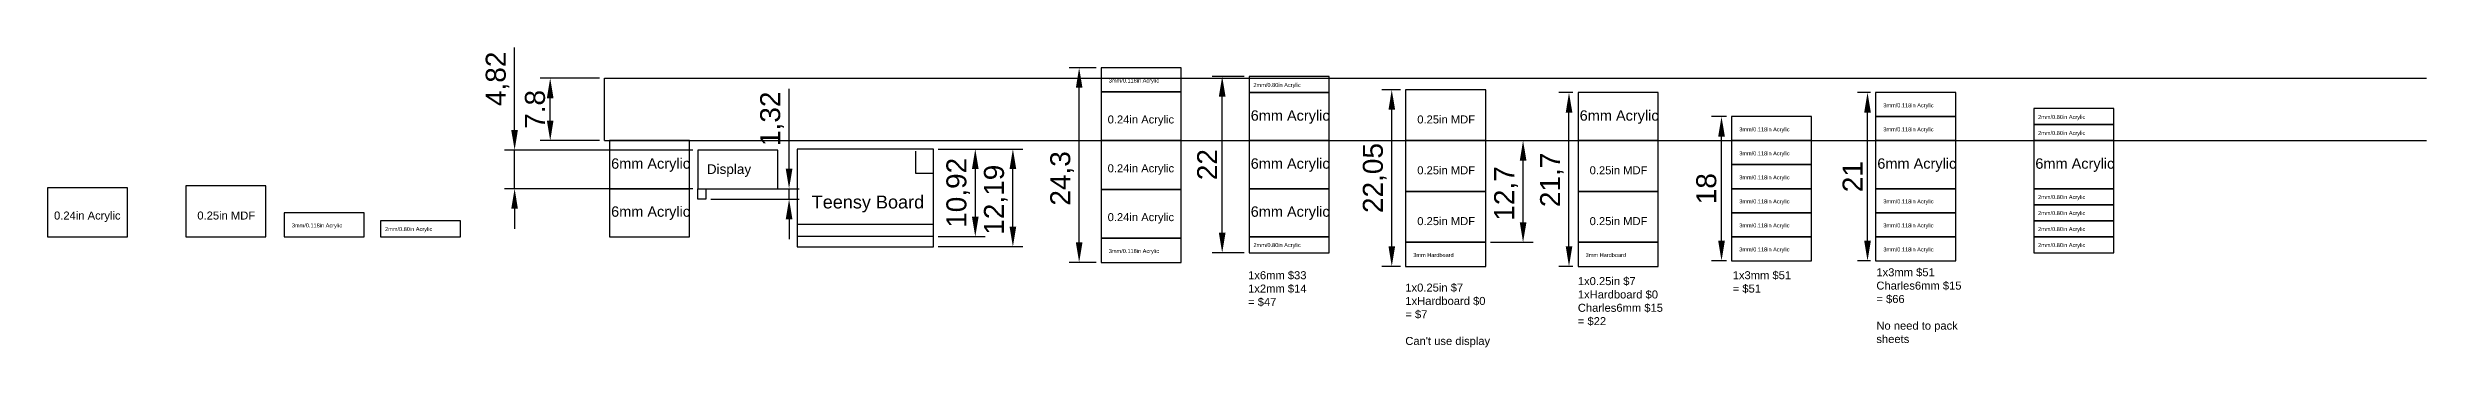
# Model space of a CAD drawing. Header units: millimetres. Extents: x -282 to 2657, y -14 to 2205.
# Drawn here: x -66.2 to 231.1, y -13.8 to 23.6 of the extents above; entities that cross this region are included whole.
import ezdxf

# ---------------------------------------------------------------- set-up
doc = ezdxf.new("R2010")
doc.units = ezdxf.units.MM
doc.layers.add('Guides', color=6, linetype='Continuous')
doc.styles.get("Standard").update_dxf_attribs({"font": 'Arial.ttf'})
doc.dimstyles.new('Annotative', dxfattribs={"dimscale": 0, "dimtxt": 2.5, "dimasz": 2.5, "dimexe": 1.25, "dimexo": 0.625, "dimtad": 1, "dimtxsty": 'Standard', "dimcen": 2.5, "dimadec": 0, "dimazin": 0, "dimtfac": 1, "dimtmove": 0, "dimatfit": 3, "dimfxl": 1, "dimarcsym": 0})
doc.dimstyles.new('ISO-25', dxfattribs={"dimtxt": 2.5, "dimasz": 2.5, "dimexe": 1.25, "dimexo": 0.625, "dimtad": 1, "dimtxsty": 'Standard', "dimcen": 2.5, "dimadec": 0, "dimazin": 0, "dimtfac": 1, "dimtmove": 0, "dimatfit": 3, "dimfxl": 1, "dimarcsym": 0})

# ---------------------------------------------------------------- blocks, each defined once
blk = doc.blocks.new('*D1')
at = {"color": 0, "lineweight": -2, "transparency": 16777216}
for p, q in [((2.74, 19.8), (-4.65, 19.8)), ((-3.4, 14.5), (-3.4, 17.3)), ((2.74, 12), (-4.65, 12))]:
    blk.add_line(p, q, dxfattribs=at)
at = {"color": 0, "transparency": 16777216}
for points in [[(-3.82, 17.3), (-2.99, 17.3), (-3.4, 19.8)], [(-3.82, 14.5), (-2.99, 14.5), (-3.4, 12)]]:
    blk.add_solid(points, dxfattribs=at)
at = {"layer": 'Defpoints', "color": 0, "transparency": 16777216}
for p in [(-3.4, 19.8), (3.37, 19.8), (3.37, 12)]:
    blk.add_point(p, dxfattribs=at)
at = {"color": 0, "transparency": 16777216, "insert": (-5.29, 15.9), "char_height": 2.5, "attachment_point": 5, "rotation": 90}
blk.add_mtext('7.8', dxfattribs=at)
blk = doc.blocks.new('*D2')
at = {"color": 0, "lineweight": -2, "transparency": 16777216}
for p, q in [((-7.85, 13.32), (-7.85, 23.62)), ((14.42, 10.82), (-9.1, 10.82)), ((-7.85, 6), (-7.85, 10.82)), ((14.42, 6), (-9.1, 6)), ((-7.85, 3.5), (-7.85, 1))]:
    blk.add_line(p, q, dxfattribs=at)
at = {"color": 0, "transparency": 16777216}
for points in [[(-8.27, 13.32), (-7.44, 13.32), (-7.85, 10.82)], [(-8.27, 3.5), (-7.44, 3.5), (-7.85, 6)]]:
    blk.add_solid(points, dxfattribs=at)
at = {"layer": 'Defpoints', "color": 0, "transparency": 16777216}
for p in [(-7.85, 10.82), (15.05, 10.82), (15.05, 6)]:
    blk.add_point(p, dxfattribs=at)
at = {"color": 0, "transparency": 16777216, "insert": (-9.98, 19.72), "char_height": 2.5, "attachment_point": 5, "rotation": 90}
blk.add_mtext('4,82', dxfattribs=at)
blk = doc.blocks.new('*D3')
at = {"color": 0, "lineweight": -2, "transparency": 16777216}
for p, q in [((45.1, 10.95), (50.97, 10.95)), ((49.72, 8.45), (49.72, 2.52)), ((45.1, 0.02), (50.97, 0.02))]:
    blk.add_line(p, q, dxfattribs=at)
at = {"color": 0, "transparency": 16777216}
for points in [[(49.3, 8.45), (50.14, 8.45), (49.72, 10.95)], [(49.3, 2.52), (50.14, 2.52), (49.72, 0.02)]]:
    blk.add_solid(points, dxfattribs=at)
at = {"layer": 'Defpoints', "color": 0, "transparency": 16777216}
for p in [(44.48, 10.95), (44.48, 0.02), (49.72, 0.02)]:
    blk.add_point(p, dxfattribs=at)
at = {"color": 0, "transparency": 16777216, "insert": (47.59, 5.48), "char_height": 2.5, "attachment_point": 5, "rotation": 90}
blk.add_mtext('10,92', dxfattribs=at)
blk = doc.blocks.new('*D4')
at = {"color": 0, "lineweight": -2, "transparency": 16777216}
for p, q in [((45.1, 10.95), (55.67, 10.95)), ((54.42, 1.26), (54.42, 8.45)), ((45.1, -1.24), (55.67, -1.24))]:
    blk.add_line(p, q, dxfattribs=at)
at = {"color": 0, "transparency": 16777216}
for points in [[(54, 8.45), (54.84, 8.45), (54.42, 10.95)], [(54, 1.26), (54.84, 1.26), (54.42, -1.24)]]:
    blk.add_solid(points, dxfattribs=at)
at = {"layer": 'Defpoints', "color": 0, "transparency": 16777216}
for p in [(44.48, 10.95), (54.42, 10.95), (44.48, -1.24)]:
    blk.add_point(p, dxfattribs=at)
at = {"color": 0, "transparency": 16777216, "insert": (52.29, 4.62), "char_height": 2.5, "attachment_point": 5, "rotation": 90}
blk.add_mtext('12,19', dxfattribs=at)
blk = doc.blocks.new('*D5')
at = {"color": 0, "lineweight": -2, "transparency": 16777216}
for p, q in [((26.45, 8.5), (26.45, 18.46)), ((16.67, 6), (27.7, 6)), ((26.45, 4.68), (26.45, 6)), ((16.67, 4.68), (27.7, 4.68)), ((26.45, 2.18), (26.45, -0.32))]:
    blk.add_line(p, q, dxfattribs=at)
at = {"color": 0, "transparency": 16777216}
for points in [[(26.03, 8.5), (26.87, 8.5), (26.45, 6)], [(26.03, 2.18), (26.87, 2.18), (26.45, 4.68)]]:
    blk.add_solid(points, dxfattribs=at)
at = {"layer": 'Defpoints', "color": 0, "transparency": 16777216}
for p in [(16.05, 6), (26.45, 6), (16.05, 4.68)]:
    blk.add_point(p, dxfattribs=at)
at = {"color": 0, "transparency": 16777216, "insert": (24.32, 14.73), "char_height": 2.5, "attachment_point": 5, "rotation": 90}
blk.add_mtext('1,32', dxfattribs=at)
blk = doc.blocks.new('*D7')
at = {"color": 0, "lineweight": -2, "transparency": 16777216}
for p, q in [((102.88, 18.35), (100.52, 18.35)), ((101.77, -1.2), (101.77, 15.85)), ((102.88, -3.7), (100.52, -3.7))]:
    blk.add_line(p, q, dxfattribs=at)
at = {"color": 0, "transparency": 16777216}
for points in [[(101.36, 15.85), (102.19, 15.85), (101.77, 18.35)], [(101.36, -1.2), (102.19, -1.2), (101.77, -3.7)]]:
    blk.add_solid(points, dxfattribs=at)
at = {"layer": 'Defpoints', "color": 0, "transparency": 16777216}
for p in [(101.77, 18.35), (103.51, 18.35), (103.51, -3.7)]:
    blk.add_point(p, dxfattribs=at)
at = {"color": 0, "transparency": 16777216, "insert": (99.64, 7.33), "char_height": 2.5, "attachment_point": 5, "rotation": 90}
blk.add_mtext('22,05', dxfattribs=at)
blk = doc.blocks.new('*D8')
at = {"color": 0, "lineweight": -2, "transparency": 16777216}
for p, q in [((83.31, 20), (79.33, 20)), ((80.58, 0.5), (80.58, 17.5)), ((83.31, -2), (79.33, -2))]:
    blk.add_line(p, q, dxfattribs=at)
at = {"color": 0, "transparency": 16777216}
for points in [[(80.16, 17.5), (81, 17.5), (80.58, 20)], [(80.16, 0.5), (81, 0.5), (80.58, -2)]]:
    blk.add_solid(points, dxfattribs=at)
at = {"layer": 'Defpoints', "color": 0, "transparency": 16777216}
for p in [(80.58, 20), (83.93, 20), (83.93, -2)]:
    blk.add_point(p, dxfattribs=at)
at = {"color": 0, "transparency": 16777216, "insert": (78.7, 9), "char_height": 2.5, "attachment_point": 5, "rotation": 90}
blk.add_mtext('22', dxfattribs=at)
blk = doc.blocks.new('*D9')
at = {"color": 0, "lineweight": -2, "transparency": 16777216}
for p, q in [((124.42, 18), (122.67, 18)), ((123.92, -1.2), (123.92, 15.5)), ((124.42, -3.7), (122.67, -3.7))]:
    blk.add_line(p, q, dxfattribs=at)
at = {"color": 0, "transparency": 16777216}
for points in [[(123.51, 15.5), (124.34, 15.5), (123.92, 18)], [(123.51, -1.2), (124.34, -1.2), (123.92, -3.7)]]:
    blk.add_solid(points, dxfattribs=at)
at = {"layer": 'Defpoints', "color": 0, "transparency": 16777216}
for p in [(123.92, 18), (125.05, 18), (125.05, -3.7)]:
    blk.add_point(p, dxfattribs=at)
at = {"color": 0, "transparency": 16777216, "insert": (121.79, 7.09), "char_height": 2.5, "attachment_point": 5, "rotation": 90}
blk.add_mtext('21,7', dxfattribs=at)
blk = doc.blocks.new('*D10')
at = {"color": 0, "lineweight": -2, "transparency": 16777216}
for p, q in [((143.62, 15), (141.73, 15)), ((142.98, -0.5), (142.98, 12.5)), ((143.62, -3), (141.73, -3))]:
    blk.add_line(p, q, dxfattribs=at)
at = {"color": 0, "transparency": 16777216}
for points in [[(142.56, 12.5), (143.4, 12.5), (142.98, 15)], [(142.56, -0.5), (143.4, -0.5), (142.98, -3)]]:
    blk.add_solid(points, dxfattribs=at)
at = {"layer": 'Defpoints', "color": 0, "transparency": 16777216}
for p in [(142.98, 15), (144.25, 15), (144.25, -3)]:
    blk.add_point(p, dxfattribs=at)
at = {"color": 0, "transparency": 16777216, "insert": (141.09, 6), "char_height": 2.5, "attachment_point": 5, "rotation": 90}
blk.add_mtext('18', dxfattribs=at)
blk = doc.blocks.new('*D11')
at = {"color": 0, "lineweight": -2, "transparency": 16777216}
for p, q in [((161.62, 18), (159.98, 18)), ((161.23, -0.5), (161.23, 15.5)), ((161.62, -3), (159.98, -3))]:
    blk.add_line(p, q, dxfattribs=at)
at = {"color": 0, "transparency": 16777216}
for points in [[(160.81, 15.5), (161.65, 15.5), (161.23, 18)], [(160.81, -0.5), (161.65, -0.5), (161.23, -3)]]:
    blk.add_solid(points, dxfattribs=at)
at = {"layer": 'Defpoints', "color": 0, "transparency": 16777216}
for p in [(161.23, 18), (162.25, 18), (162.25, -3)]:
    blk.add_point(p, dxfattribs=at)
at = {"color": 0, "transparency": 16777216, "insert": (159.36, 7.5), "char_height": 2.5, "attachment_point": 5, "rotation": 90}
blk.add_mtext('21', dxfattribs=at)
blk = doc.blocks.new('*D12')
at = {"color": 0, "lineweight": -2, "transparency": 16777216}
for p, q in [((114.13, 12), (119.43, 12)), ((118.18, 1.8), (118.18, 9.5)), ((114.13, -0.7), (119.43, -0.7))]:
    blk.add_line(p, q, dxfattribs=at)
at = {"color": 0, "transparency": 16777216}
for points in [[(117.77, 9.5), (118.6, 9.5), (118.18, 12)], [(117.77, 1.8), (118.6, 1.8), (118.18, -0.7)]]:
    blk.add_solid(points, dxfattribs=at)
at = {"layer": 'Defpoints', "color": 0, "transparency": 16777216}
for p in [(113.51, 12), (118.18, 12), (113.51, -0.7)]:
    blk.add_point(p, dxfattribs=at)
at = {"color": 0, "transparency": 16777216, "insert": (116.05, 5.4), "char_height": 2.5, "attachment_point": 5, "rotation": 90}
blk.add_mtext('12,7', dxfattribs=at)
blk = doc.blocks.new('*D24')
at = {"color": 0, "lineweight": -2, "transparency": 16777216}
for p, q in [((64.83, 21.1), (61.45, 21.1)), ((62.7, -0.7), (62.7, 18.6)), ((64.83, -3.2), (61.45, -3.2))]:
    blk.add_line(p, q, dxfattribs=at)
at = {"color": 0, "transparency": 16777216}
for points in [[(62.29, 18.6), (63.12, 18.6), (62.7, 21.1)], [(62.29, -0.7), (63.12, -0.7), (62.7, -3.2)]]:
    blk.add_solid(points, dxfattribs=at)
at = {"layer": 'Defpoints', "color": 0, "transparency": 16777216}
for p in [(62.7, 21.1), (65.45, 21.1), (65.45, -3.2)]:
    blk.add_point(p, dxfattribs=at)
at = {"color": 0, "transparency": 16777216, "insert": (60.57, 7.28), "char_height": 2.5, "attachment_point": 5, "rotation": 90}
blk.add_mtext('24,3', dxfattribs=at)

msp = doc.modelspace()

# ---------------------------------------------------------------- linework, layer by layer
for p, q in [((3.368, 12), (3.368, 19.8)), ((42.298, 7.905), (42.298, 10.695)), ((44.479, 7.905), (42.298, 7.905)), ((27.479, 1.555), (44.479, 1.555)), ((44.479, 0.022), (27.479, 0.022))]:
    msp.add_line(p, q)
for points in [[(65.453, 18.1), (75.453, 18.1), (75.453, 21.1), (65.453, 21.1)], [(65.453, 12), (75.453, 12), (75.453, 18.1), (65.453, 18.1)], [(83.933, 18), (93.933, 18), (93.933, 20), (83.933, 20)], [(83.933, 12), (93.933, 12), (93.933, 18), (83.933, 18)], [(103.506, 12), (113.506, 12), (113.506, 18.35), (103.506, 18.35)], [(125.047, 12), (135.047, 12), (135.047, 18), (125.047, 18)], [(162.245, 15), (172.245, 15), (172.245, 18), (162.245, 18)], [(144.245, 12), (154.245, 12), (154.245, 15), (144.245, 15)], [(162.245, 12), (172.245, 12), (172.245, 15), (162.245, 15)], [(181.994, 14), (191.994, 14), (191.994, 16), (181.994, 16)], [(4, 6), (14, 6), (14, 12), (4, 12)], [(65.453, 5.9), (75.453, 5.9), (75.453, 12), (65.453, 12)], [(83.933, 6), (93.933, 6), (93.933, 12), (83.933, 12)], [(103.506, 5.65), (113.506, 5.65), (113.506, 12), (103.506, 12)], [(125.047, 5.65), (135.047, 5.65), (135.047, 12), (125.047, 12)], [(144.245, 9), (154.245, 9), (154.245, 12), (144.245, 12)], [(162.245, 6), (172.245, 6), (172.245, 12), (162.245, 12)], [(181.994, 12), (191.994, 12), (191.994, 14), (181.994, 14)], [(181.994, 6), (191.994, 6), (191.994, 12), (181.994, 12)], [(15.046, 6), (25.046, 6), (25.046, 10.82), (15.046, 10.82)], [(27.479, -1.245), (44.479, -1.245), (44.479, 10.945), (27.479, 10.945)], [(144.245, 6), (154.245, 6), (154.245, 9), (144.245, 9)], [(-66.217, 0), (-56.217, 0), (-56.217, 6.1), (-66.217, 6.1)], [(-48.953, 0), (-38.953, 0), (-38.953, 6.35), (-48.953, 6.35)], [(4, 0), (14, 0), (14, 6), (4, 6)], [(15.046, 6), (16.046, 6), (16.046, 4.68), (15.046, 4.68)], [(83.933, 0), (93.933, 0), (93.933, 6), (83.933, 6)], [(144.245, 3), (154.245, 3), (154.245, 6), (144.245, 6)], [(162.245, 3), (172.245, 3), (172.245, 6), (162.245, 6)], [(181.994, 4), (191.994, 4), (191.994, 6), (181.994, 6)], [(-36.647, 0), (-26.646, 0), (-26.646, 3), (-36.647, 3)], [(65.453, -0.2), (75.453, -0.2), (75.453, 5.9), (65.453, 5.9)], [(103.506, -0.7), (113.506, -0.7), (113.506, 5.65), (103.506, 5.65)], [(125.047, -0.7), (135.047, -0.7), (135.047, 5.65), (125.047, 5.65)], [(144.245, 0), (154.245, 0), (154.245, 3), (144.245, 3)], [(162.245, 0), (172.245, 0), (172.245, 3), (162.245, 3)], [(181.994, 2), (191.994, 2), (191.994, 4), (181.994, 4)], [(-24.594, 0), (-14.594, 0), (-14.594, 2), (-24.594, 2)], [(181.994, 0), (191.994, 0), (191.994, 2), (181.994, 2)], [(65.453, -3.2), (75.453, -3.2), (75.453, -0.2), (65.453, -0.2)], [(83.933, -2), (93.933, -2), (93.933, 0), (83.933, 0)], [(103.506, -3.7), (113.506, -3.7), (113.506, -0.7), (103.506, -0.7)], [(125.047, -3.7), (135.047, -3.7), (135.047, -0.7), (125.047, -0.7)], [(144.245, -3), (154.245, -3), (154.245, 0), (144.245, 0)], [(162.245, -3), (172.245, -3), (172.245, 0), (162.245, 0)], [(181.994, -2), (191.994, -2), (191.994, 0), (181.994, 0)]]:
    msp.add_lwpolyline(points, close=True)
at = {"layer": 'Guides'}
for p, q in [((3.368, 19.8), (231.075, 19.8)), ((3.368, 12), (231.075, 12))]:
    msp.add_line(p, q, dxfattribs=at)

# ---------------------------------------------------------------- texts
for s, height, p in [('3mm/0.118in Acrylic', 0.5, (66.408, 19.259)), ('2mm/0.80in Acrylic', 0.5, (84.486, 18.704)), ('0.24in Acrylic', 1, (66.264, 14.145)), ('6mm Acrylic', 1.29701, (84.144, 14.491)), ('0.25in MDF', 1, (104.959, 14.147)), ('6mm Acrylic', 1.29701, (125.258, 14.491)), ('3mm/0.118in Acrylic', 0.5, (163.2, 16.159)), ('2mm/0.80in Acrylic', 0.5, (182.546, 14.704)), ('3mm/0.118in Acrylic', 0.5, (145.199, 13.159)), ('3mm/0.118in Acrylic', 0.5, (163.2, 13.159)), ('2mm/0.80in Acrylic', 0.5, (182.546, 12.704)), ('6mm Acrylic', 1.29701, (4.211, 8.491)), ('Display', 1.2105, (16.168, 7.838)), ('0.24in Acrylic', 1, (66.264, 8.045)), ('6mm Acrylic', 1.29701, (84.144, 8.491)), ('3mm/0.118in Acrylic', 0.5, (145.199, 10.159)), ('6mm Acrylic', 1.29701, (162.456, 8.491)), ('6mm Acrylic', 1.29701, (182.204, 8.491)), ('0.25in MDF', 1, (104.959, 7.797)), ('0.25in MDF', 1, (126.5, 7.797)), ('3mm/0.118in Acrylic', 0.5, (145.199, 7.159)), ('0.24in Acrylic', 1, (-65.407, 2.145)), ('0.25in MDF', 1, (-47.5, 2.147)), ('6mm Acrylic', 1.29701, (4.211, 2.491)), ('Teensy Board', 1.61557, (29.279, 3.53)), ('0.24in Acrylic', 1, (66.264, 1.945)), ('6mm Acrylic', 1.29701, (84.144, 2.491)), ('3mm/0.118in Acrylic', 0.5, (145.199, 4.159)), ('3mm/0.118in Acrylic', 0.5, (163.2, 4.159)), ('2mm/0.80in Acrylic', 0.5, (182.546, 4.704)), ('2mm/0.80in Acrylic', 0.5, (182.546, 2.704)), ('3mm/0.118in Acrylic', 0.5, (-35.692, 1.159)), ('2mm/0.80in Acrylic', 0.5, (-24.041, 0.704)), ('0.25in MDF', 1, (104.959, 1.447)), ('0.25in MDF', 1, (126.5, 1.447)), ('3mm/0.118in Acrylic', 0.5, (145.199, 1.159)), ('3mm/0.118in Acrylic', 0.5, (163.2, 1.159)), ('2mm/0.80in Acrylic', 0.5, (182.546, 0.704)), ('3mm/0.118in Acrylic', 0.5, (66.408, -2.041)), ('2mm/0.80in Acrylic', 0.5, (84.486, -1.296)), ('3mm Hardboard', 0.5, (104.46, -2.541)), ('3mm Hardboard', 0.5, (126.001, -2.541)), ('3mm/0.118in Acrylic', 0.5, (145.199, -1.841)), ('3mm/0.118in Acrylic', 0.5, (163.2, -1.841)), ('2mm/0.80in Acrylic', 0.5, (182.546, -1.296))]:
    msp.add_text(s, height=height).set_placement(p)
at = {"char_height": 1, "attachment_point": 1}
for s, width, insert in [('1x6mm $33\\P1x2mm $14\\P= $47', 10.00784, (83.817, -4.308)), ("1x0.25in $7\\P1xHardboard $0\\P= $7\\P\\PCan't use display", 11.18523, (103.465, -5.852)), ('1x0.25in $7\\P1xHardboard $0\\PCharles6mm $15\\P= $22', 11.40599, (125.026, -5.043)), ('1x3mm $51\\P= $51', 11.11165, (144.379, -4.308)), ('1x3mm $51\\PCharles6mm $15\\P= $66\\P\\PNo need to pack sheets', 11.84752, (162.335, -3.94))]:
    msp.add_mtext_dynamic_manual_height_columns(s, width=width, gutter_width=2.5, heights=[0], dxfattribs=dict(at, insert=insert))

# ---------------------------------------------------------------- dimensions: what is measured, and where the dimension line sits
for base, p1, p2, picture, middle in [((-7.852, 10.82), (15.046, 6), (15.046, 10.82), '*D2', (-9.982, 19.719)), ((26.451, 6), (16.046, 4.68), (16.046, 6), '*D5', (24.32, 14.729)), ((80.579, 20), (83.933, -2), (83.933, 20), '*D8', (78.704, 9)), ((101.772, 18.35), (103.506, -3.7), (103.506, 18.35), '*D7', (99.642, 7.325)), ((161.231, 18), (162.245, -3), (162.245, 18), '*D11', (159.356, 7.5)), ((142.981, 15), (144.245, -3), (144.245, 15), '*D10', (141.089, 6))]:
    dim = msp.add_linear_dim(base=base, p1=p1, p2=p2, angle=90, dimstyle='ISO-25')
    dim.commit()
    dim.dimension.update_dxf_attribs({"geometry": picture, "text_midpoint": middle})
for base, p1, p2, picture, middle in [((62.703, 21.1), (65.453, -3.2), (65.453, 21.1), '*D24', (62.703, 7.281)), ((123.922, 18), (125.047, -3.7), (125.047, 18), '*D9', (123.922, 7.094)), ((118.182, 12), (113.506, -0.7), (113.506, 12), '*D12', (118.182, 5.402)), ((49.72, 0.022), (44.479, 10.945), (44.479, 0.022), '*D3', (49.72, 5.484)), ((54.42, 10.945), (44.479, -1.245), (44.479, 10.945), '*D4', (54.42, 4.618))]:
    dim = msp.add_linear_dim(base=base, p1=p1, p2=p2, angle=90, dimstyle='ISO-25')
    dim.commit()
    dim.dimension.update_dxf_attribs({"geometry": picture, "text_midpoint": middle, "dimtype": 160})
dim = msp.add_linear_dim(base=(-3.402, 19.8), p1=(3.368, 12), p2=(3.368, 19.8), angle=90, dimstyle='Annotative', override={"dimdsep": 46})
dim.commit()
dim.dimension.update_dxf_attribs({"geometry": '*D1', "text_midpoint": (-5.294, 15.9)})

doc.saveas('drawing.dxf')
